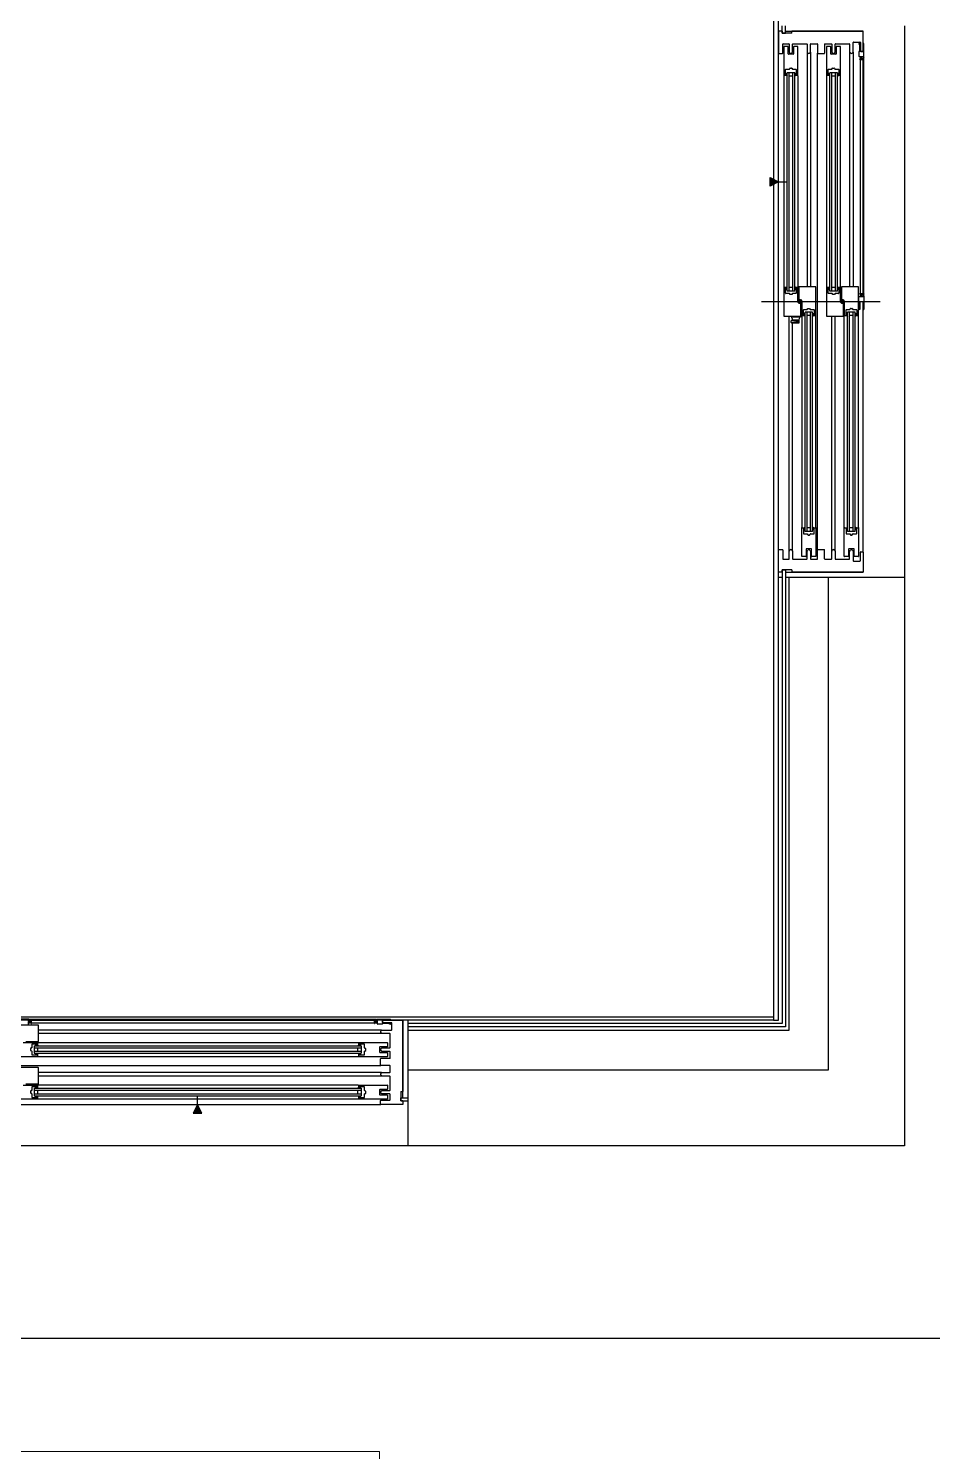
# Model space of a CAD drawing. Header units: millimetres. Extents: x -33000 to 294000, y 0 to 42408.
# Drawn here: x 140357 to 142980, y 6957 to 11087 of the extents above; entities that cross this region are included whole.
import ezdxf

# ---------------------------------------------------------------- set-up
doc = ezdxf.new("R2010")
doc.units = ezdxf.units.MM
doc.header["$LTSCALE"] = 50
doc.layers.add('arch', color=8, linetype='Continuous')

msp = doc.modelspace()

# ---------------------------------------------------------------- hatches: boundary and pattern name
at = {"layer": 'arch'}
h = msp.add_hatch(color=256, dxfattribs=at)
h.dxf.hatch_style = 1
h.paths.add_polyline_path([(142508.3, 10629.2), (142508.3, 10654.2), (142533.3, 10641.7)])
h = msp.add_hatch(color=256, dxfattribs=at)
h.dxf.hatch_style = 1
h.paths.add_polyline_path([(140835.4, 7939.6), (140860.4, 7939.6), (140847.9, 7964.6)])

# ---------------------------------------------------------------- linework, layer by layer
for p, q in [((142518.3, 12279.6), (142518.3, 8209.6)), ((142533.3, 8209.6), (142533.3, 12279.6)), ((142533.3, 11079.6), (142533.3, 11015.6)), ((142543.3, 11079.6), (142533.3, 11079.6)), ((142543.3, 11073.6), (142543.3, 11094.6)), ((142543.3, 11079.6), (142543.3, 11073.6)), ((142543.3, 11073.6), (142552.8, 11073.6)), ((142571.3, 11073.6), (142543.3, 11073.6)), ((142552.8, 11073.6), (142552.8, 11094.6)), ((142552.8, 11079.6), (142778.3, 11079.6)), ((142778.3, 11079.6), (142571.3, 11079.6)), ((142571.3, 11073.6), (142571.3, 11079.6)), ((142778.3, 11021.6), (142778.3, 11079.6)), ((142898.3, 11094.6), (142898.3, 9494.6)), ((142545.3, 11015.6), (142545.3, 11041.6)), ((142546.3, 11042.6), (142562.8, 11042.6)), ((142548.3, 11034.1), (142548.3, 10950.1)), ((142549.3, 11034.6), (142548.8, 11034.6)), ((142560.3, 11034.6), (142548.8, 11034.6)), ((142560.8, 11013.3), (142560.8, 11034.1)), ((142563.8, 11041.6), (142563.8, 11018.1)), ((142573.8, 11018.1), (142573.8, 11041.6)), ((142574.8, 11042.6), (142614.8, 11042.6)), ((142576.8, 11034.1), (142576.8, 11013.3)), ((142588.8, 11034.6), (142577.3, 11034.6)), ((142589.3, 10950.1), (142589.3, 11034.1)), ((142615.8, 11041.6), (142615.8, 11018.1)), ((142625.8, 11018.1), (142625.8, 11041.6)), ((142626.8, 11042.6), (142645.3, 11042.6)), ((142646.3, 11041.6), (142646.3, 11015.6)), ((142666.8, 11041.6), (142666.8, 11015.6)), ((142667.8, 11042.6), (142686.3, 11042.6)), ((142671.8, 11034.1), (142671.8, 10950.1)), ((142683.8, 11034.6), (142672.3, 11034.6)), ((142684.3, 11013.3), (142684.3, 11034.1)), ((142687.3, 11041.6), (142687.3, 11018.1)), ((142697.3, 11018.1), (142697.3, 11041.6)), ((142698.3, 11042.6), (142738.3, 11042.6)), ((142700.3, 11034.1), (142700.3, 11013.3)), ((142712.3, 11034.6), (142700.8, 11034.6)), ((142712.8, 10950.1), (142712.8, 11034.1)), ((142739.3, 11041.6), (142739.3, 11018.1)), ((142749.3, 11018.1), (142749.3, 11046.6)), ((142750.3, 11047.6), (142769.3, 11047.6)), ((142766.3, 11043.1), (142766.3, 11041.1)), ((142766.3, 11041.1), (142767.1, 11041.1)), ((142768.8, 11043.6), (142766.8, 11043.6)), ((142767.1, 11041.1), (142767.1, 11042.6)), ((142767.1, 11042.6), (142768.3, 11042.6)), ((142768.3, 11042.6), (142768.3, 11021.1)), ((142769.3, 11021.1), (142769.3, 11043.1)), ((142770.3, 11046.6), (142770.3, 11021.6)), ((142779.3, 11043.1), (142779.3, 11021.1)), ((142780.3, 11004.6), (142780.3, 11043.1)), ((142533.3, 9573.6), (142533.3, 11015.6)), ((142534.3, 11014.6), (142544.3, 11014.6)), ((142575.8, 11012.3), (142561.8, 11012.3)), ((142564.3, 11017.6), (142564.9, 11017.6)), ((142572.7, 11017.6), (142573.3, 11017.6)), ((142615.8, 11018.1), (142615.8, 10337.1)), ((142616.3, 11017.6), (142616.9, 11017.6)), ((142624.7, 11017.6), (142625.3, 11017.6)), ((142625.8, 11018.1), (142625.8, 10337.1)), ((142646.3, 9573.6), (142646.3, 11015.6)), ((142647.3, 11014.6), (142665.8, 11014.6)), ((142699.3, 11012.3), (142685.3, 11012.3)), ((142687.8, 11017.6), (142688.4, 11017.6)), ((142696.2, 11017.6), (142696.8, 11017.6)), ((142739.3, 11018.1), (142739.3, 10337.1)), ((142739.8, 11017.6), (142740.4, 11017.6)), ((142748.2, 11017.6), (142748.8, 11017.6)), ((142749.3, 11018.1), (142749.3, 10337.1)), ((142766.3, 11020.1), (142766.3, 11006.6)), ((142767.8, 11020.6), (142766.8, 11020.6)), ((142767.3, 11005.6), (142772.8, 11005.6)), ((142772.8, 10998.1), (142768.8, 10998.1)), ((142768.8, 10997.1), (142779.3, 10997.1)), ((142778.8, 11020.6), (142769.8, 11020.6)), ((142770.3, 10998.1), (142770.3, 11005.6)), ((142770.3, 10317.7), (142770.3, 10997.1)), ((142771.3, 11020.6), (142777.3, 11020.6)), ((142773.3, 11005.1), (142773.3, 10998.6)), ((142774.3, 10998.6), (142774.3, 11005.1)), ((142774.8, 11005.6), (142779.3, 11005.6)), ((142779.3, 10998.1), (142774.8, 10998.1)), ((142778.3, 10317.7), (142778.3, 10997.1)), ((142779.3, 11005.6), (142779.3, 11004.6)), ((142779.3, 10998.6), (142779.3, 10998.1)), ((142780.3, 10313.1), (142780.3, 11001.6)), ((142780.3, 10998.1), (142780.3, 10998.6)), ((142548.3, 10950.1), (142548.3, 10336.6)), ((142549.3, 10950.1), (142549.3, 10951.6)), ((142549.3, 10951.6), (142555.8, 10951.6)), ((142553.3, 10953.1), (142553.3, 10968.1)), ((142554.3, 10953.1), (142553.3, 10953.1)), ((142553.8, 10968.6), (142564, 10968.6)), ((142556.3, 10956.6), (142554.8, 10956.6)), ((142554.8, 10956.6), (142554.8, 10953.6)), ((142555.7, 10951.6), (142558.3, 10949)), ((142556.3, 10952.1), (142556.3, 10956.6)), ((142580.3, 10958.4), (142558.3, 10958.4)), ((142558.3, 10325.1), (142558.3, 10958.4)), ((142564.3, 10325.1), (142564.3, 10958.4)), ((142574.3, 10948.4), (142564.3, 10948.4)), ((142564.4, 10968.9), (142566.2, 10971.9)), ((142566.6, 10972.1), (142571, 10972.1)), ((142571.4, 10971.9), (142573.2, 10968.9)), ((142573.6, 10968.6), (142583.8, 10968.6)), ((142574.3, 10325.1), (142574.3, 10958.4)), ((142580.3, 10325.1), (142580.3, 10958.4)), ((142582.9, 10951.6), (142580.3, 10949)), ((142582.8, 10956.6), (142581.3, 10956.6)), ((142581.3, 10956.6), (142581.3, 10952.1)), ((142581.8, 10951.6), (142588.3, 10951.6)), ((142582.8, 10953.6), (142582.8, 10956.6)), ((142584.3, 10953.1), (142583.3, 10953.1)), ((142584.3, 10968.1), (142584.3, 10953.1)), ((142588.3, 10951.6), (142588.3, 10950.1)), ((142589.3, 10950.1), (142589.3, 10336.6)), ((142671.8, 10950.1), (142671.8, 10336.6)), ((142672.8, 10950.1), (142672.8, 10951.6)), ((142672.8, 10951.6), (142679.3, 10951.6)), ((142676.8, 10953.1), (142676.8, 10968.1)), ((142677.8, 10953.1), (142676.8, 10953.1)), ((142677.3, 10968.6), (142687.5, 10968.6)), ((142679.8, 10956.6), (142678.3, 10956.6)), ((142678.3, 10956.6), (142678.3, 10953.6)), ((142679.2, 10951.6), (142681.8, 10949)), ((142679.8, 10952.1), (142679.8, 10956.6)), ((142703.8, 10958.4), (142681.8, 10958.4)), ((142681.8, 10325.1), (142681.8, 10958.4)), ((142687.8, 10325.1), (142687.8, 10958.4)), ((142697.8, 10948.4), (142687.8, 10948.4)), ((142687.9, 10968.9), (142689.7, 10971.9)), ((142690.1, 10972.1), (142694.5, 10972.1)), ((142694.9, 10971.9), (142696.7, 10968.9)), ((142697.1, 10968.6), (142707.3, 10968.6)), ((142697.8, 10325.1), (142697.8, 10958.4)), ((142703.8, 10325.1), (142703.8, 10958.4)), ((142706.4, 10951.6), (142703.8, 10949)), ((142706.3, 10956.6), (142704.8, 10956.6)), ((142704.8, 10956.6), (142704.8, 10952.1)), ((142705.3, 10951.6), (142711.8, 10951.6)), ((142706.3, 10953.6), (142706.3, 10956.6)), ((142707.8, 10953.1), (142706.8, 10953.1)), ((142707.8, 10968.1), (142707.8, 10953.1)), ((142711.8, 10951.6), (142711.8, 10950.1)), ((142712.8, 10336.6), (142712.8, 10950.1)), ((142508.3, 10654.2), (142533.3, 10641.7)), ((142508.3, 10629.2), (142508.3, 10654.2)), ((142533.3, 10641.7), (142508.3, 10629.2)), ((142533.3, 10641.7), (142558.3, 10641.7)), ((142548.3, 10336.6), (142548.3, 10252.6)), ((142549.3, 10335.1), (142549.3, 10336.6)), ((142555.8, 10335.1), (142549.3, 10335.1)), ((142553.3, 10318.6), (142553.3, 10333.6)), ((142553.3, 10333.6), (142554.3, 10333.6)), ((142554.8, 10333.1), (142554.8, 10330.1)), ((142554.8, 10330.1), (142556.3, 10330.1)), ((142555.7, 10335.1), (142558.3, 10337.7)), ((142556.3, 10330.1), (142556.3, 10334.6)), ((142580.3, 10325.1), (142558.3, 10325.1)), ((142574.3, 10335.1), (142564.3, 10335.1)), ((142582.9, 10335.1), (142580.3, 10337.7)), ((142581.3, 10334.6), (142581.3, 10330.1)), ((142581.3, 10330.1), (142582.8, 10330.1)), ((142588.3, 10335.1), (142581.8, 10335.1)), ((142582.8, 10330.1), (142582.8, 10333.1)), ((142583.3, 10333.6), (142584.3, 10333.6)), ((142584.3, 10333.6), (142584.3, 10318.6)), ((142588.3, 10336.6), (142588.3, 10335.1)), ((142589.3, 10293), (142589.3, 10336.6)), ((142591.8, 10336.6), (142591.8, 10300.6)), ((142640.8, 10337.1), (142592.3, 10337.1)), ((142641.3, 10252.6), (142641.3, 10336.6)), ((142671.8, 10336.6), (142671.8, 10252.6)), ((142672.8, 10335.1), (142672.8, 10336.6)), ((142679.3, 10335.1), (142672.8, 10335.1)), ((142676.8, 10318.6), (142676.8, 10333.6)), ((142676.8, 10333.6), (142677.8, 10333.6)), ((142678.3, 10333.1), (142678.3, 10330.1)), ((142678.3, 10330.1), (142679.8, 10330.1)), ((142679.2, 10335.1), (142681.8, 10337.7)), ((142679.8, 10330.1), (142679.8, 10334.6)), ((142703.8, 10325.1), (142681.8, 10325.1)), ((142697.8, 10335.1), (142687.8, 10335.1)), ((142706.4, 10335.1), (142703.8, 10337.7)), ((142704.8, 10334.6), (142704.8, 10330.1)), ((142704.8, 10330.1), (142706.3, 10330.1)), ((142711.8, 10335.1), (142705.3, 10335.1)), ((142706.3, 10330.1), (142706.3, 10333.1)), ((142706.8, 10333.6), (142707.8, 10333.6)), ((142707.8, 10333.6), (142707.8, 10318.6)), ((142711.8, 10336.6), (142711.8, 10335.1)), ((142712.8, 10293), (142712.8, 10336.6)), ((142715.3, 10336.6), (142715.3, 10300.6)), ((142764.3, 10337.1), (142715.8, 10337.1)), ((142764.8, 10252.6), (142764.8, 10336.6)), ((142483.3, 10294.6), (142828.3, 10294.6)), ((142564.5, 10318.1), (142553.8, 10318.1)), ((142566.7, 10314.9), (142564.9, 10317.9)), ((142571.5, 10314.6), (142567.1, 10314.6)), ((142573.7, 10317.9), (142571.9, 10314.9)), ((142583.8, 10318.1), (142574.1, 10318.1)), ((142593.3, 10288.6), (142589.3, 10293)), ((142591.8, 10300.6), (142592.7, 10292)), ((142593.2, 10291.6), (142593.4, 10291.6)), ((142594.8, 10288.6), (142593.3, 10288.6)), ((142593.8, 10292), (142594.8, 10300.6)), ((142594.8, 10300.6), (142596.3, 10300.6)), ((142595.8, 10297.2), (142594.8, 10288.6)), ((142596.4, 10297.6), (142596.2, 10297.6)), ((142596.3, 10300.6), (142600.3, 10296.1)), ((142597.8, 10288.6), (142596.8, 10297.2)), ((142597.8, 10252.6), (142597.8, 10288.6)), ((142600.3, 10296.1), (142600.3, 10252.6)), ((142688, 10318.1), (142677.3, 10318.1)), ((142690.2, 10314.9), (142688.4, 10317.9)), ((142695, 10314.6), (142690.6, 10314.6)), ((142697.2, 10317.9), (142695.4, 10314.9)), ((142707.3, 10318.1), (142697.6, 10318.1)), ((142716.8, 10288.6), (142712.8, 10293)), ((142715.3, 10300.6), (142716.2, 10292)), ((142716.7, 10291.6), (142716.9, 10291.6)), ((142718.3, 10288.6), (142716.8, 10288.6)), ((142717.3, 10292), (142718.3, 10300.6)), ((142718.3, 10300.6), (142719.8, 10300.6)), ((142719.3, 10297.2), (142718.3, 10288.6)), ((142719.9, 10297.6), (142719.7, 10297.6)), ((142719.8, 10300.6), (142723.8, 10296.1)), ((142721.3, 10288.6), (142720.3, 10297.2)), ((142721.3, 10252.6), (142721.3, 10288.6)), ((142723.8, 10296.1), (142723.8, 10252.6)), ((142766.3, 10294.7), (142766.3, 10308.2)), ((142767.8, 10294.2), (142766.8, 10294.2)), ((142767.3, 10309.2), (142772.8, 10309.2)), ((142768.3, 10272.2), (142768.3, 10293.7)), ((142768.8, 10317.7), (142779.3, 10317.7)), ((142772.8, 10316.7), (142768.8, 10316.7)), ((142769.3, 10293.7), (142769.3, 10271.7)), ((142778.8, 10294.2), (142769.8, 10294.2)), ((142770.3, 10309.2), (142770.3, 10316.7)), ((142773.3, 10309.7), (142773.3, 10316.2)), ((142774.3, 10316.2), (142774.3, 10309.7)), ((142779.3, 10316.7), (142774.8, 10316.7)), ((142774.8, 10309.2), (142779.3, 10309.2)), ((142778.3, 9567.6), (142778.3, 10294.2)), ((142779.3, 10316.2), (142779.3, 10316.7)), ((142779.3, 10309.2), (142779.3, 10310.2)), ((142779.3, 10271.7), (142779.3, 10293.7)), ((142780.3, 10316.7), (142780.3, 10316.2)), ((142780.3, 10310.2), (142780.3, 10271.7)), ((142548.8, 10252.1), (142597.3, 10252.1)), ((142563.8, 9571.1), (142563.8, 10252.1)), ((142569.8, 10252.1), (142573.8, 10241.2)), ((142574.1, 10249.5), (142574.1, 10252.1)), ((142596.8, 10249.5), (142574.1, 10249.5)), ((142593.3, 10241.2), (142594.7, 10249.5)), ((142596.8, 10252.1), (142596.8, 10249.5)), ((142600.3, 10252.6), (142600.3, 9639.1)), ((142601.3, 10252.6), (142601.3, 10254.1)), ((142601.3, 10254.1), (142607.8, 10254.1)), ((142605.3, 10255.6), (142605.3, 10270.6)), ((142606.3, 10255.6), (142605.3, 10255.6)), ((142605.8, 10271.1), (142615.5, 10271.1)), ((142608.3, 10259.1), (142606.8, 10259.1)), ((142606.8, 10259.1), (142606.8, 10256.1)), ((142607.2, 10254.1), (142609.8, 10251.5)), ((142608.3, 10254.6), (142608.3, 10259.1)), ((142631.8, 10264.1), (142609.8, 10264.1)), ((142609.8, 9627.6), (142609.8, 10264.1)), ((142615.8, 9627.6), (142615.8, 10264.1)), ((142625.8, 10254.1), (142615.8, 10254.1)), ((142615.9, 10271.4), (142617.7, 10274.4)), ((142618.1, 10274.6), (142622.5, 10274.6)), ((142622.9, 10274.4), (142624.7, 10271.4)), ((142625.1, 10271.1), (142635.8, 10271.1)), ((142625.8, 9627.6), (142625.8, 10264.1)), ((142631.8, 9627.6), (142631.8, 10264.1)), ((142634.4, 10254.1), (142631.8, 10251.5)), ((142634.8, 10259.1), (142633.3, 10259.1)), ((142633.3, 10259.1), (142633.3, 10254.6)), ((142633.8, 10254.1), (142640.3, 10254.1)), ((142634.8, 10256.1), (142634.8, 10259.1)), ((142636.3, 10255.6), (142635.3, 10255.6)), ((142636.3, 10270.6), (142636.3, 10255.6)), ((142640.3, 10254.1), (142640.3, 10252.6)), ((142641.3, 9639.1), (142641.3, 10252.6)), ((142672.3, 10252.1), (142720.8, 10252.1)), ((142687.3, 9571.1), (142687.3, 10252.1)), ((142697.3, 9571.1), (142697.3, 10252.1)), ((142723.8, 9639.1), (142723.8, 10252.6)), ((142724.8, 10252.6), (142724.8, 10254.1)), ((142724.8, 10254.1), (142728.3, 10254.1)), ((142728.3, 10254.1), (142728.8, 10254.6)), ((142728.8, 10255.6), (142728.8, 10270.6)), ((142729.8, 10255.6), (142728.8, 10255.6)), ((142728.8, 10254.6), (142729.3, 10254.1)), ((142729.3, 10271.1), (142739, 10271.1)), ((142729.3, 10254.1), (142731.3, 10254.1)), ((142731.8, 10259.1), (142730.3, 10259.1)), ((142730.3, 10259.1), (142730.3, 10256.1)), ((142730.7, 10254.1), (142733.3, 10251.5)), ((142731.8, 10254.6), (142731.8, 10259.1)), ((142755.3, 10264.1), (142733.3, 10264.1)), ((142733.3, 9627.6), (142733.3, 10264.1)), ((142739.3, 9627.6), (142739.3, 10264.1)), ((142749.3, 10254.1), (142739.3, 10254.1)), ((142739.4, 10271.4), (142741.2, 10274.4)), ((142741.6, 10274.6), (142746, 10274.6)), ((142746.4, 10274.4), (142748.2, 10271.4)), ((142748.6, 10271.1), (142759.3, 10271.1)), ((142749.3, 9627.6), (142749.3, 10264.1)), ((142755.3, 9627.6), (142755.3, 10264.1)), ((142757.9, 10254.1), (142755.3, 10251.5)), ((142758.3, 10259.1), (142756.8, 10259.1)), ((142756.8, 10259.1), (142756.8, 10254.6)), ((142757.3, 10254.1), (142763.8, 10254.1)), ((142758.3, 10256.1), (142758.3, 10259.1)), ((142759.8, 10255.6), (142758.8, 10255.6)), ((142759.8, 10270.6), (142759.8, 10255.6)), ((142763.8, 10254.1), (142763.8, 10252.6)), ((142764.8, 9639.1), (142764.8, 10252.6)), ((142766.3, 10271.7), (142766.3, 10273.7)), ((142766.3, 10273.7), (142767.1, 10273.7)), ((142768.8, 10271.2), (142766.8, 10271.2)), ((142767.1, 10273.7), (142767.1, 10272.2)), ((142767.1, 10272.2), (142768.3, 10272.2)), ((142569.9, 10233.7), (142569.9, 10238.9)), ((142570.9, 10239.9), (142591, 10239.9)), ((142570.9, 10232.7), (142592, 10232.7)), ((142589.5, 10235.7), (142571.1, 10232.8)), ((142573.8, 10241.2), (142593.3, 10241.2)), ((142573.8, 10241.2), (142573.8, 10239.9)), ((142573.8, 9571.1), (142573.8, 10232.7)), ((142591, 10239.9), (142593.3, 10239.9)), ((142591, 10239.9), (142591, 10237.6)), ((142593, 10233.6), (142593.3, 10241.2)), ((142600.3, 9555.1), (142600.3, 9639.1)), ((142601.3, 9639.1), (142601.3, 9637.6)), ((142601.3, 9637.6), (142607.8, 9637.6)), ((142606.3, 9636.1), (142605.3, 9636.1)), ((142605.3, 9636.1), (142605.3, 9621.1)), ((142606.8, 9632.6), (142606.8, 9635.6)), ((142608.3, 9632.6), (142606.8, 9632.6)), ((142607.2, 9637.6), (142609.8, 9640.2)), ((142608.3, 9637.1), (142608.3, 9632.6)), ((142631.8, 9627.6), (142609.8, 9627.6)), ((142625.8, 9637.6), (142615.8, 9637.6)), ((142634.4, 9637.6), (142631.8, 9640.2)), ((142633.3, 9632.6), (142633.3, 9637.1)), ((142634.8, 9632.6), (142633.3, 9632.6)), ((142633.8, 9637.6), (142640.3, 9637.6)), ((142634.8, 9635.6), (142634.8, 9632.6)), ((142636.3, 9636.1), (142635.3, 9636.1)), ((142636.3, 9621.1), (142636.3, 9636.1)), ((142640.3, 9637.6), (142640.3, 9639.1)), ((142641.3, 9639.1), (142641.3, 9555.1)), ((142723.8, 9555.1), (142723.8, 9639.1)), ((142724.8, 9639.1), (142724.8, 9637.6)), ((142724.8, 9637.6), (142731.3, 9637.6)), ((142729.8, 9636.1), (142728.8, 9636.1)), ((142728.8, 9636.1), (142728.8, 9621.1)), ((142730.3, 9632.6), (142730.3, 9635.6)), ((142731.8, 9632.6), (142730.3, 9632.6)), ((142730.7, 9637.6), (142733.3, 9640.2)), ((142731.8, 9637.1), (142731.8, 9632.6)), ((142755.3, 9627.6), (142733.3, 9627.6)), ((142749.3, 9637.6), (142739.3, 9637.6)), ((142757.9, 9637.6), (142755.3, 9640.2)), ((142756.8, 9632.6), (142756.8, 9637.1)), ((142758.3, 9632.6), (142756.8, 9632.6)), ((142757.3, 9637.6), (142763.8, 9637.6)), ((142758.3, 9635.6), (142758.3, 9632.6)), ((142759.8, 9636.1), (142758.8, 9636.1)), ((142759.8, 9621.1), (142759.8, 9636.1)), ((142763.8, 9637.6), (142763.8, 9639.1)), ((142764.8, 9639.1), (142764.8, 9555.1)), ((142605.8, 9620.6), (142616, 9620.6)), ((142616.4, 9620.4), (142618.2, 9617.4)), ((142618.6, 9617.1), (142623, 9617.1)), ((142623.4, 9617.4), (142625.2, 9620.4)), ((142625.6, 9620.6), (142635.8, 9620.6)), ((142729.3, 9620.6), (142739.5, 9620.6)), ((142739.9, 9620.4), (142741.7, 9617.4)), ((142742.1, 9617.1), (142746.5, 9617.1)), ((142746.9, 9617.4), (142748.7, 9620.4)), ((142749.1, 9620.6), (142759.3, 9620.6)), ((142533.3, 9509.6), (142533.3, 9573.6)), ((142534.3, 9574.6), (142544.3, 9574.6)), ((142545.3, 9573.6), (142545.3, 9547.6)), ((142546.3, 9546.6), (142562.8, 9546.6)), ((142563.8, 9547.6), (142563.8, 9571.1)), ((142564.3, 9571.6), (142564.9, 9571.6)), ((142572.7, 9571.6), (142573.3, 9571.6)), ((142573.8, 9571.1), (142573.8, 9547.6)), ((142574.8, 9546.6), (142614.8, 9546.6)), ((142612.3, 9554.6), (142600.8, 9554.6)), ((142612.8, 9575.9), (142612.8, 9555.1)), ((142627.8, 9576.9), (142613.8, 9576.9)), ((142615.8, 9547.6), (142615.8, 9571.1)), ((142616.3, 9571.6), (142616.9, 9571.6)), ((142624.7, 9571.6), (142625.3, 9571.6)), ((142625.8, 9571.1), (142625.8, 9547.6)), ((142626.8, 9546.6), (142645.3, 9546.6)), ((142628.8, 9555.1), (142628.8, 9575.9)), ((142640.8, 9554.6), (142629.3, 9554.6)), ((142646.3, 9547.6), (142646.3, 9573.6)), ((142647.3, 9574.6), (142665.8, 9574.6)), ((142666.8, 9547.6), (142666.8, 9573.6)), ((142667.8, 9546.6), (142686.3, 9546.6)), ((142687.3, 9547.6), (142687.3, 9571.1)), ((142687.8, 9571.6), (142688.4, 9571.6)), ((142696.2, 9571.6), (142696.8, 9571.6)), ((142697.3, 9571.1), (142697.3, 9547.6)), ((142698.3, 9546.6), (142738.3, 9546.6)), ((142735.8, 9554.6), (142724.3, 9554.6)), ((142736.3, 9575.9), (142736.3, 9555.1)), ((142751.3, 9576.9), (142737.3, 9576.9)), ((142739.3, 9547.6), (142739.3, 9571.1)), ((142739.8, 9571.6), (142740.4, 9571.6)), ((142748.2, 9571.6), (142748.8, 9571.6)), ((142749.3, 9571.1), (142749.3, 9542.6)), ((142750.3, 9541.6), (142769.3, 9541.6)), ((142752.3, 9555.1), (142752.3, 9575.9)), ((142764.3, 9554.6), (142752.8, 9554.6)), ((142770.3, 9542.6), (142770.3, 9567.6)), ((142771.3, 9568.6), (142777.3, 9568.6)), ((142778.3, 9567.6), (142778.3, 9509.6)), ((142543.3, 9509.6), (142533.3, 9509.6)), ((142543.3, 9515.6), (142543.3, 9494.6)), ((142543.3, 9515.6), (142552.8, 9515.6)), ((142543.3, 9509.6), (142543.3, 9515.6)), ((142571.3, 9515.6), (142543.3, 9515.6)), ((142552.8, 9515.6), (142552.8, 9494.6)), ((142552.8, 9509.6), (142778.3, 9509.6)), ((142571.3, 9515.6), (142571.3, 9509.6)), ((142778.3, 9509.6), (142571.3, 9509.6)), ((142533.3, 9494.6), (142543.3, 9494.6)), ((142543.3, 9494.6), (142543.3, 8199.6)), ((142552.8, 9494.6), (142778.3, 9494.6)), ((142553.3, 9494.6), (142553.3, 8189.6)), ((142563.3, 9494.6), (142563.3, 8179.6)), ((142678.3, 8064.6), (142678.3, 9494.6)), ((142678.3, 9494.6), (142898.3, 9494.6)), ((142898.3, 9494.6), (142898.3, 7844.6)), ((138003.3, 8218.6), (142518.3, 8218.6)), ((142518.3, 8218.6), (142518.3, 8209.6)), ((142518.3, 8209.6), (138003.3, 8209.6)), ((140301.3, 8196.1), (140385.3, 8196.1)), ((140358.9, 8211.6), (140320.4, 8211.6)), ((140357.9, 8206.1), (140357.9, 8210.6)), ((140357.9, 8210.6), (140358.9, 8210.6)), ((140357.9, 8198.6), (140357.9, 8204.1)), ((140357.9, 8201.6), (140365.4, 8201.6)), ((140364.9, 8205.6), (140358.4, 8205.6)), ((140358.4, 8204.6), (140364.9, 8204.6)), ((140361.8, 8211.6), (141365.3, 8211.6)), ((140365.4, 8211.6), (140364.9, 8211.6)), ((140364.9, 8210.6), (140365.4, 8210.6)), ((140365.4, 8210.6), (140365.4, 8206.1)), ((140365.4, 8204.1), (140365.4, 8200.1)), ((140366.4, 8200.1), (140366.4, 8210.6)), ((140366.4, 8209.6), (141360.8, 8209.6)), ((140366.4, 8201.6), (141360.8, 8201.6)), ((140385.8, 8195.6), (140385.8, 8147.1)), ((141381.8, 8180.6), (140385.8, 8180.6)), ((141360.8, 8200.1), (141360.8, 8210.6)), ((141361.8, 8211.6), (141362.3, 8211.6)), ((141362.3, 8210.6), (141361.8, 8210.6)), ((141361.8, 8210.6), (141361.8, 8206.1)), ((141361.8, 8204.1), (141361.8, 8200.1)), ((141361.8, 8201.6), (141369.3, 8201.6)), ((141362.3, 8205.6), (141368.8, 8205.6)), ((141368.8, 8204.6), (141362.3, 8204.6)), ((141368.3, 8211.6), (141406.8, 8211.6)), ((141369.3, 8210.6), (141368.3, 8210.6)), ((141369.3, 8206.1), (141369.3, 8210.6)), ((141369.3, 8198.6), (141369.3, 8204.1)), ((141383.8, 8197.6), (141370.3, 8197.6)), ((141381.3, 8179.5), (141381.3, 8180.1)), ((141381.8, 8180.6), (141410.3, 8180.6)), ((141384.3, 8210.1), (141384.3, 8201.1)), ((141384.3, 8202.6), (141384.3, 8208.6)), ((141384.3, 8199.1), (141384.3, 8198.1)), ((141406.8, 8210.6), (141384.8, 8210.6)), ((141384.8, 8200.6), (141406.8, 8200.6)), ((141406.3, 8199.6), (141384.8, 8199.6)), ((141385.3, 8209.6), (141443.3, 8209.6)), ((141410.3, 8201.6), (141385.3, 8201.6)), ((141404.8, 8197.6), (141404.8, 8198.4)), ((141404.8, 8198.4), (141406.3, 8198.4)), ((141406.8, 8197.6), (141404.8, 8197.6)), ((141406.3, 8198.4), (141406.3, 8199.6)), ((141407.3, 8200.1), (141407.3, 8198.1)), ((141411.3, 8181.6), (141411.3, 8200.6)), ((141443.3, 7984.1), (141443.3, 8209.6)), ((141443.3, 8209.6), (141443.3, 8002.6)), ((141458.3, 7984.1), (141458.3, 8209.6)), ((142543.3, 8199.6), (141458.3, 8199.6)), ((142553.3, 8189.6), (141458.3, 8189.6)), ((142563.3, 8179.6), (141458.3, 8179.6)), ((142518.3, 8209.6), (142533.3, 8209.6)), ((140341.7, 8144.1), (140385.3, 8144.1)), ((140385.3, 8146.6), (140349.3, 8146.6)), ((140366.8, 8138.6), (140366.8, 8128.9)), ((140382.3, 8139.1), (140367.3, 8139.1)), ((140378.8, 8136.1), (140378.8, 8137.6)), ((140378.8, 8137.6), (140381.8, 8137.6)), ((140383.3, 8136.1), (140378.8, 8136.1)), ((140382.3, 8138.1), (140382.3, 8139.1)), ((140385.3, 8143.1), (140383.8, 8143.1)), ((140383.8, 8143.1), (140383.8, 8136.6)), ((140383.8, 8137.7), (140386.4, 8135.1)), ((140385.3, 8144.1), (141313.8, 8144.1)), ((141381.8, 8170.6), (140385.8, 8170.6)), ((141315.3, 8137.7), (141312.7, 8135.1)), ((141313.8, 8144.1), (141397.8, 8144.1)), ((141315.3, 8143.1), (141313.8, 8143.1)), ((141315.3, 8136.6), (141315.3, 8143.1)), ((141320.3, 8136.1), (141315.8, 8136.1)), ((141331.8, 8139.1), (141316.8, 8139.1)), ((141316.8, 8139.1), (141316.8, 8138.1)), ((141317.3, 8137.6), (141320.3, 8137.6)), ((141320.3, 8137.6), (141320.3, 8136.1)), ((141332.3, 8128.4), (141332.3, 8138.6)), ((141381.3, 8171.1), (141381.3, 8171.7)), ((141405.3, 8170.6), (141381.8, 8170.6)), ((141398.3, 8143.6), (141398.3, 8132.1)), ((141406.3, 8129.6), (141406.3, 8169.6)), ((140385.3, 8103.1), (140301.3, 8103.1)), ((140363.3, 8126.3), (140363.3, 8121.9)), ((140366.5, 8128.5), (140363.6, 8126.7)), ((140363.6, 8121.5), (140366.5, 8119.7)), ((140366.8, 8119.3), (140366.8, 8108.6)), ((140367.3, 8108.1), (140382.3, 8108.1)), ((140373.8, 8135.1), (140373.8, 8113.1)), ((140373.8, 8135.1), (141322, 8135.1)), ((140373.8, 8129.1), (141322, 8129.1)), ((140373.8, 8119.1), (141322, 8119.1)), ((140373.8, 8113.1), (141322, 8113.1)), ((140378.8, 8109.6), (140378.8, 8111.1)), ((140378.8, 8111.1), (140383.3, 8111.1)), ((140381.8, 8109.6), (140378.8, 8109.6)), ((140382.3, 8108.1), (140382.3, 8109.1)), ((140383.8, 8129.1), (140383.8, 8119.1)), ((140383.8, 8110.5), (140386.4, 8113.1)), ((140383.8, 8110.6), (140383.8, 8104.1)), ((140383.8, 8104.1), (140385.3, 8104.1)), ((141313.8, 8103.1), (140385.3, 8103.1)), ((141312, 8129.1), (141312, 8119.1)), ((141315.3, 8110.5), (141312.7, 8113.1)), ((141313.8, 8104.1), (141315.3, 8104.1)), ((141397.8, 8103.1), (141313.8, 8103.1)), ((141315.3, 8104.1), (141315.3, 8110.6)), ((141315.8, 8111.1), (141320.3, 8111.1)), ((141316.8, 8109.1), (141316.8, 8108.1)), ((141316.8, 8108.1), (141331.8, 8108.1)), ((141320.3, 8109.6), (141317.3, 8109.6)), ((141320.3, 8111.1), (141320.3, 8109.6)), ((141322, 8135.1), (141322, 8113.1)), ((141332.3, 8108.6), (141332.3, 8118.8)), ((141335.5, 8126.2), (141332.6, 8128)), ((141332.6, 8119.2), (141335.5, 8121)), ((141335.8, 8121.4), (141335.8, 8125.8)), ((141376, 8130.6), (141376, 8116.6)), ((141397.8, 8131.6), (141377, 8131.6)), ((141377, 8115.6), (141397.8, 8115.6)), ((141378.3, 8078.6), (141378.3, 8097.1)), ((141405.3, 8098.1), (141379.3, 8098.1)), ((141381.3, 8127.5), (141381.3, 8128.1)), ((141381.3, 8119.1), (141381.3, 8119.7)), ((141381.8, 8128.6), (141405.3, 8128.6)), ((141405.3, 8118.6), (141381.8, 8118.6)), ((141398.3, 8115.1), (141398.3, 8103.6)), ((141406.3, 8099.1), (141406.3, 8117.6)), ((138537.3, 8077.6), (141379.3, 8077.6)), ((140301.3, 8072.6), (140385.3, 8072.6)), ((140385.8, 8072.1), (140385.8, 8023.6)), ((141381.8, 8057.1), (140385.8, 8057.1)), ((141405.3, 8077.6), (141379.3, 8077.6)), ((141381.3, 8056), (141381.3, 8056.6)), ((141381.8, 8057.1), (141405.3, 8057.1)), ((141406.3, 8058.1), (141406.3, 8076.6)), ((141458.3, 7844.6), (141458.3, 8064.6)), ((141458.3, 8064.6), (142678.3, 8064.6)), ((140341.7, 8020.6), (140385.3, 8020.6)), ((140385.3, 8023.1), (140349.3, 8023.1)), ((140366.8, 8015.1), (140366.8, 8005.4)), ((140382.3, 8015.6), (140367.3, 8015.6)), ((140378.8, 8012.6), (140378.8, 8014.1)), ((140378.8, 8014.1), (140381.8, 8014.1)), ((140383.3, 8012.6), (140378.8, 8012.6)), ((140382.3, 8014.6), (140382.3, 8015.6)), ((140385.3, 8019.6), (140383.8, 8019.6)), ((140383.8, 8019.6), (140383.8, 8013.1)), ((140383.8, 8014.2), (140386.4, 8011.6)), ((141313.8, 8020.6), (140385.3, 8020.6)), ((141381.8, 8047.1), (140385.8, 8047.1)), ((141315.3, 8014.2), (141312.7, 8011.6)), ((141313.8, 8020.6), (141397.8, 8020.6)), ((141315.3, 8019.6), (141313.8, 8019.6)), ((141315.3, 8013.1), (141315.3, 8019.6)), ((141320.3, 8012.6), (141315.8, 8012.6)), ((141331.8, 8015.6), (141316.8, 8015.6)), ((141316.8, 8015.6), (141316.8, 8014.6)), ((141317.3, 8014.1), (141320.3, 8014.1)), ((141320.3, 8014.1), (141320.3, 8012.6)), ((141332.3, 8004.9), (141332.3, 8015.1)), ((141381.3, 8047.6), (141381.3, 8048.2)), ((141405.3, 8047.1), (141381.8, 8047.1)), ((141398.3, 8020.1), (141398.3, 8008.6)), ((141406.3, 8006.1), (141406.3, 8046.1)), ((140385.3, 7979.6), (140301.3, 7979.6)), ((140363.3, 8002.8), (140363.3, 7998.4)), ((140366.5, 8005), (140363.6, 8003.2)), ((140363.6, 7998), (140366.5, 7996.2)), ((140366.8, 7995.8), (140366.8, 7985.1)), ((140367.3, 7984.6), (140382.3, 7984.6)), ((140373.8, 8011.6), (140373.8, 7989.6)), ((140373.8, 8011.6), (141322, 8011.6)), ((140373.8, 8005.6), (141322, 8005.6)), ((140373.8, 7995.6), (141322, 7995.6)), ((140373.8, 7989.6), (141322, 7989.6)), ((140378.8, 7986.1), (140378.8, 7987.6)), ((140378.8, 7987.6), (140383.3, 7987.6)), ((140381.8, 7986.1), (140378.8, 7986.1)), ((140382.3, 7984.6), (140382.3, 7985.6)), ((140383.8, 8005.6), (140383.8, 7995.6)), ((140383.8, 7987), (140386.4, 7989.6)), ((140383.8, 7987.1), (140383.8, 7980.6)), ((140383.8, 7980.6), (140385.3, 7980.6)), ((141313.8, 7979.6), (140385.3, 7979.6)), ((140847.9, 7964.6), (140847.9, 7989.6)), ((141312, 8005.6), (141312, 7995.6)), ((141315.3, 7987), (141312.7, 7989.6)), ((141313.8, 7980.6), (141315.3, 7980.6)), ((141397.8, 7979.6), (141313.8, 7979.6)), ((141315.3, 7980.6), (141315.3, 7987.1)), ((141315.8, 7987.6), (141320.3, 7987.6)), ((141316.8, 7985.6), (141316.8, 7984.6)), ((141316.8, 7984.6), (141331.8, 7984.6)), ((141320.3, 7986.1), (141317.3, 7986.1)), ((141320.3, 7987.6), (141320.3, 7986.1)), ((141322, 8011.6), (141322, 7989.6)), ((141332.3, 7985.1), (141332.3, 7995.3)), ((141335.5, 8002.7), (141332.6, 8004.5)), ((141332.6, 7995.7), (141335.5, 7997.5)), ((141335.8, 7997.9), (141335.8, 8002.3)), ((141376, 8007.1), (141376, 7993.1)), ((141397.8, 8008.1), (141377, 8008.1)), ((141377, 7992.1), (141397.8, 7992.1)), ((141378.3, 7965.6), (141378.3, 7975.6)), ((141379.3, 7976.6), (141405.3, 7976.6)), ((141381.3, 8004), (141381.3, 8004.6)), ((141381.3, 7995.6), (141381.3, 7996.2)), ((141381.8, 8005.1), (141405.3, 8005.1)), ((141405.3, 7995.1), (141381.8, 7995.1)), ((141398.3, 7991.6), (141398.3, 7980.1)), ((141398.3, 7980.6), (141398.3, 7980.1)), ((141406.3, 7977.6), (141406.3, 7994.1)), ((141437.3, 8002.6), (141443.3, 8002.6)), ((141437.3, 8002.6), (141437.3, 7974.6)), ((141437.3, 7984.1), (141458.3, 7984.1)), ((141437.3, 7974.6), (141437.3, 7984.1)), ((141437.3, 7974.6), (141458.3, 7974.6)), ((141443.3, 7974.6), (141437.3, 7974.6)), ((141443.3, 7974.6), (141443.3, 7964.6)), ((141458.3, 7964.6), (141458.3, 7974.6)), ((138537.3, 7964.6), (141379.3, 7964.6)), ((140847.9, 7964.6), (140835.4, 7939.6)), ((140835.4, 7939.6), (140860.4, 7939.6)), ((140860.4, 7939.6), (140847.9, 7964.6)), ((141443.3, 7964.6), (141379.3, 7964.6)), ((141458.3, 7844.6), (138458.3, 7844.6)), ((142898.3, 7844.6), (141458.3, 7844.6)), ((146198.3, 7285.8), (131606.2, 7285.8))]:
    msp.add_line(p, q, dxfattribs=at)
at = {"layer": 'arch', "linetype": 'ByBlock', "lineweight": 5}
for p in [(127235, 6957.3), (141375.2, 909.2)]:
    msp.add_line(p, (141375.2, 6957.3), dxfattribs=at)
at = {"layer": 'arch'}
for centre in [(142777.3, 11001.6), (142777.3, 10313.1), (140361.8, 8208.6), (141365.3, 8208.6)]:
    msp.add_circle(centre, 3, dxfattribs=at)
for centre, radius, start, end in [((142546.3, 11041.6), 1, 90, 180), ((142548.8, 11034.1), 0.5, 90, 180), ((142560.3, 11034.1), 0.5, 0, 90), ((142562.8, 11041.6), 1, 0, 90), ((142574.8, 11041.6), 1, 90, 180), ((142577.3, 11034.1), 0.5, 90, 180), ((142588.8, 11034.1), 0.5, 0, 90), ((142614.8, 11041.6), 1, 0, 90), ((142626.8, 11041.6), 1, 90, 180), ((142645.3, 11041.6), 1, 0, 90), ((142667.8, 11041.6), 1, 90, 180), ((142672.3, 11034.1), 0.5, 90, 180), ((142683.8, 11034.1), 0.5, 0, 90), ((142686.3, 11041.6), 1, 0, 90), ((142698.3, 11041.6), 1, 90, 180), ((142700.8, 11034.1), 0.5, 90, 180), ((142712.3, 11034.1), 0.5, 0, 90), ((142738.3, 11041.6), 1, 0, 90), ((142750.3, 11046.6), 1, 90, 180), ((142766.8, 11043.1), 0.5, 90, 180), ((142768.8, 11043.1), 0.5, 0, 90), ((142769.3, 11046.6), 1, 0, 90), ((142779.8, 11043.1), 0.5, 360, 180), ((142534.3, 11015.6), 1, 180, 270), ((142544.3, 11015.6), 1, 270, 0), ((142561.8, 11013.3), 1, 180, 270), ((142564.3, 11018.1), 0.5, 180, 270), ((142564.9, 11016.6), 1, 14.4775, 90), ((142568.8, 11017.6), 3, 194.4775, 345.5225), ((142572.7, 11016.6), 1, 90, 165.5225), ((142573.3, 11018.1), 0.5, 270, 0), ((142575.8, 11013.3), 1, 270, 0), ((142616.3, 11018.1), 0.5, 180, 270), ((142616.9, 11016.6), 1, 14.4775, 90), ((142620.8, 11017.6), 3, 194.4775, 345.5225), ((142624.7, 11016.6), 1, 90, 165.5225), ((142625.3, 11018.1), 0.5, 270, 0), ((142647.3, 11015.6), 1, 180, 270), ((142665.8, 11015.6), 1, 270, 0), ((142685.3, 11013.3), 1, 180, 270), ((142687.8, 11018.1), 0.5, 180, 270), ((142688.4, 11016.6), 1, 14.4775, 90), ((142692.3, 11017.6), 3, 194.4775, 345.5225), ((142696.2, 11016.6), 1, 90, 165.5225), ((142696.8, 11018.1), 0.5, 270, 0.0003), ((142699.3, 11013.3), 1, 270, 0), ((142739.8, 11018.1), 0.5, 180, 270), ((142740.4, 11016.6), 1, 14.4775, 90), ((142744.3, 11017.6), 3, 194.4775, 345.5225), ((142748.2, 11016.6), 1, 90, 165.5225), ((142748.8, 11018.1), 0.5, 270, 0), ((142766.8, 11020.1), 0.5, 90, 180), ((142767.3, 11006.6), 1, 180, 270), ((142767.8, 11021.1), 0.5, 270, 0), ((142768.8, 10997.6), 0.5, 90, 270), ((142769.8, 11021.1), 0.5, 180, 270), ((142771.3, 11021.6), 1, 180, 270), ((142772.8, 11005.1), 0.5, 0, 90), ((142772.8, 10998.6), 0.5, 270, 0), ((142774.8, 11005.1), 0.5, 90, 180), ((142774.8, 10998.6), 0.5, 180, 270), ((142777.3, 11021.6), 1, 270, 0), ((142778.8, 11021.1), 0.5, 270, 0), ((142779.8, 11004.6), 0.5, 180, 0), ((142779.8, 10998.6), 0.5, 0, 180), ((142779.3, 10998.1), 1, 270, 0), ((142548.8, 10950.1), 0.5, 180, 270), ((142548.8, 10950.1), 0.5, 270, 360), ((142553.8, 10968.1), 0.5, 90, 180), ((142554.3, 10953.6), 0.5, 270, 0), ((142555.8, 10952.1), 0.5, 270, 0), ((142564, 10969.1), 0.5, 270, 330.2551), ((142566.6, 10971.6), 0.5, 90, 150.2551), ((142571, 10971.6), 0.5, 29.7449, 90), ((142573.6, 10969.1), 0.5, 209.7449, 270), ((142581.8, 10952.1), 0.5, 180, 270), ((142583.3, 10953.6), 0.5, 180, 270), ((142583.8, 10968.1), 0.5, 0, 90), ((142588.8, 10950.1), 0.5, 180, 360), ((142672.3, 10950.1), 0.5, 180, 270), ((142672.3, 10950.1), 0.5, 270, 360), ((142677.3, 10968.1), 0.5, 90, 180), ((142677.8, 10953.6), 0.5, 270, 0), ((142679.3, 10952.1), 0.5, 270, 0), ((142687.5, 10969.1), 0.5, 270, 330.2551), ((142690.1, 10971.6), 0.5, 90, 150.2551), ((142694.5, 10971.6), 0.5, 29.7449, 90), ((142697.1, 10969.1), 0.5, 209.7449, 270), ((142705.3, 10952.1), 0.5, 180, 270), ((142706.8, 10953.6), 0.5, 180, 270), ((142707.3, 10968.1), 0.5, 0, 90), ((142712.3, 10950.1), 0.5, 180, 360), ((142548.8, 10336.6), 0.5, 360, 180), ((142554.3, 10333.1), 0.5, 0, 90), ((142555.8, 10334.6), 0.5, 0, 90), ((142581.8, 10334.6), 0.5, 90, 180), ((142583.3, 10333.1), 0.5, 90, 180), ((142588.8, 10336.6), 0.5, 360, 180), ((142592.3, 10336.6), 0.5, 90, 180), ((142640.8, 10336.6), 0.5, 0, 90), ((142672.3, 10336.6), 0.5, 360, 180), ((142677.8, 10333.1), 0.5, 0, 90), ((142679.3, 10334.6), 0.5, 0, 90), ((142705.3, 10334.6), 0.5, 90, 180), ((142706.8, 10333.1), 0.5, 90, 180), ((142712.3, 10336.6), 0.5, 360, 180), ((142715.8, 10336.6), 0.5, 90, 180), ((142764.3, 10336.6), 0.5, 0, 90), ((142553.8, 10318.6), 0.5, 180, 270), ((142564.5, 10317.6), 0.5, 29.7449, 90), ((142567.1, 10315.1), 0.5, 209.7449, 270), ((142571.5, 10315.1), 0.5, 270, 330.2551), ((142574.1, 10317.6), 0.5, 90, 150.2551), ((142583.8, 10318.6), 0.5, 270, 0), ((142593.2, 10292.1), 0.5, 186.334, 270), ((142593.4, 10292.1), 0.5, 270, 353.6536), ((142596.2, 10297.1), 0.5, 90, 173.6536), ((142596.4, 10297.1), 0.5, 6.334, 90), ((142677.3, 10318.6), 0.5, 180, 270), ((142688, 10317.6), 0.5, 29.7449, 90), ((142690.6, 10315.1), 0.5, 209.7449, 270), ((142695, 10315.1), 0.5, 270, 330.2551), ((142697.6, 10317.6), 0.5, 90, 150.2551), ((142707.3, 10318.6), 0.5, 270, 0), ((142716.7, 10292.1), 0.5, 186.334, 270), ((142716.9, 10292.1), 0.5, 270, 353.6536), ((142719.7, 10297.1), 0.5, 90, 173.6536), ((142719.9, 10297.1), 0.5, 6.334, 90), ((142767.3, 10308.2), 1, 90, 180), ((142766.8, 10294.7), 0.5, 180, 270), ((142767.8, 10293.7), 0.5, 0, 90), ((142768.8, 10317.2), 0.5, 90, 270), ((142769.8, 10293.7), 0.5, 90, 180), ((142772.8, 10316.2), 0.5, 0, 90), ((142772.8, 10309.7), 0.5, 270, 0), ((142774.8, 10316.2), 0.5, 90, 180), ((142774.8, 10309.7), 0.5, 180, 270), ((142778.8, 10293.7), 0.5, 0, 90), ((142779.3, 10316.7), 1, 0, 90), ((142779.8, 10316.2), 0.5, 180, 0), ((142779.8, 10310.2), 0.5, 360, 180), ((142548.8, 10252.6), 0.5, 180, 270), ((142597.3, 10252.6), 0.5, 270, 0), ((142600.8, 10252.6), 0.5, 180, 270), ((142600.8, 10252.6), 0.5, 270, 0), ((142605.8, 10270.6), 0.5, 90, 180), ((142606.3, 10256.1), 0.5, 270, 0), ((142607.8, 10254.6), 0.5, 270, 0), ((142615.5, 10271.6), 0.5, 270, 330.2551), ((142618.1, 10274.1), 0.5, 90, 150.2551), ((142622.5, 10274.1), 0.5, 29.7449, 90), ((142625.1, 10271.6), 0.5, 209.7449, 270), ((142633.8, 10254.6), 0.5, 180, 270), ((142635.3, 10256.1), 0.5, 180, 270), ((142635.8, 10270.6), 0.5, 0, 90), ((142640.8, 10252.6), 0.5, 180, 360), ((142672.3, 10252.6), 0.5, 180, 270), ((142720.8, 10252.6), 0.5, 270, 0), ((142724.3, 10252.6), 0.5, 180, 270), ((142724.3, 10252.6), 0.5, 270, 0), ((142729.3, 10270.6), 0.5, 90, 180), ((142729.8, 10256.1), 0.5, 270, 0), ((142731.3, 10254.6), 0.5, 270, 0), ((142739, 10271.6), 0.5, 270, 330.2551), ((142741.6, 10274.1), 0.5, 90, 150.2551), ((142746, 10274.1), 0.5, 29.7449, 90), ((142748.6, 10271.6), 0.5, 209.7449, 270), ((142757.3, 10254.6), 0.5, 180, 270), ((142758.8, 10256.1), 0.5, 180, 270), ((142759.3, 10270.6), 0.5, 0, 90), ((142764.3, 10252.6), 0.5, 180, 360), ((142766.8, 10271.7), 0.5, 180, 270), ((142768.8, 10271.7), 0.5, 270, 0), ((142779.8, 10271.7), 0.5, 180, 0), ((142570.9, 10238.9), 1, 89.9142, 180), ((142570.9, 10233.8), 1, 180, 278.9365), ((142570.9, 10233.7), 1, 180, 270), ((142589.1, 10237.6), 1.88, 281.1199, 0), ((142592, 10233.7), 1, 270, 357.7225), ((142600.8, 9639.1), 0.5, 90, 180), ((142600.8, 9639.1), 0.5, 0, 90), ((142606.3, 9635.6), 0.5, 0, 90), ((142607.8, 9637.1), 0.5, 0, 90), ((142633.8, 9637.1), 0.5, 90, 180), ((142635.3, 9635.6), 0.5, 90, 180), ((142640.8, 9639.1), 0.5, 360, 180), ((142724.3, 9639.1), 0.5, 90, 180), ((142724.3, 9639.1), 0.5, 0, 90), ((142729.8, 9635.6), 0.5, 0, 90), ((142731.3, 9637.1), 0.5, 0, 90), ((142757.3, 9637.1), 0.5, 90, 180), ((142758.8, 9635.6), 0.5, 90, 180), ((142764.3, 9639.1), 0.5, 360, 180), ((142605.8, 9621.1), 0.5, 180, 270), ((142616, 9620.1), 0.5, 29.7449, 90), ((142618.6, 9617.6), 0.5, 209.7449, 270), ((142623, 9617.6), 0.5, 270, 330.2551), ((142625.6, 9620.1), 0.5, 90, 150.2551), ((142635.8, 9621.1), 0.5, 270, 0), ((142729.3, 9621.1), 0.5, 180, 270), ((142739.5, 9620.1), 0.5, 29.7449, 90), ((142742.1, 9617.6), 0.5, 209.7449, 270), ((142746.5, 9617.6), 0.5, 270, 330.2551), ((142749.1, 9620.1), 0.5, 90, 150.2551), ((142759.3, 9621.1), 0.5, 270, 0), ((142534.3, 9573.6), 1, 90, 180), ((142544.3, 9573.6), 1, 0, 90), ((142546.3, 9547.6), 1, 180, 270), ((142562.8, 9547.6), 1, 270, 0), ((142564.3, 9571.1), 0.5, 90, 180), ((142564.9, 9572.6), 1, 270, 345.5225), ((142568.8, 9571.6), 3, 14.4775, 165.5225), ((142572.7, 9572.6), 1, 194.4775, 270), ((142573.3, 9571.1), 0.5, 0, 90), ((142574.8, 9547.6), 1, 180, 270), ((142600.8, 9555.1), 0.5, 180, 270), ((142612.3, 9555.1), 0.5, 270, 0), ((142613.8, 9575.9), 1, 90, 180), ((142614.8, 9547.6), 1, 270, 0), ((142616.3, 9571.1), 0.5, 90, 180), ((142616.9, 9572.6), 1, 270, 345.5225), ((142620.8, 9571.6), 3, 14.4775, 165.5225), ((142624.7, 9572.6), 1, 194.4775, 270), ((142625.3, 9571.1), 0.5, 0, 90), ((142626.8, 9547.6), 1, 180, 270), ((142627.8, 9575.9), 1, 0, 90), ((142629.3, 9555.1), 0.5, 180, 270), ((142640.8, 9555.1), 0.5, 270, 0), ((142645.3, 9547.6), 1, 270, 0), ((142647.3, 9573.6), 1, 90, 180), ((142665.8, 9573.6), 1, 0, 90), ((142667.8, 9547.6), 1, 180, 270), ((142686.3, 9547.6), 1, 270, 0), ((142687.8, 9571.1), 0.5, 90, 180), ((142688.4, 9572.6), 1, 270, 345.5225), ((142692.3, 9571.6), 3, 14.4775, 165.5225), ((142696.2, 9572.6), 1, 194.4775, 270), ((142696.8, 9571.1), 0.5, 359.9997, 90), ((142698.3, 9547.6), 1, 180, 270), ((142724.3, 9555.1), 0.5, 180, 270), ((142735.8, 9555.1), 0.5, 270, 0), ((142737.3, 9575.9), 1, 90, 180), ((142738.3, 9547.6), 1, 270, 0), ((142739.8, 9571.1), 0.5, 90, 180), ((142740.4, 9572.6), 1, 270, 345.5225), ((142744.3, 9571.6), 3, 14.4775, 165.5225), ((142748.2, 9572.6), 1, 194.4775, 270), ((142748.8, 9571.1), 0.5, 0, 90), ((142750.3, 9542.6), 1, 180, 270), ((142751.3, 9575.9), 1, 0, 90), ((142752.8, 9555.1), 0.5, 180, 270), ((142764.3, 9555.1), 0.5, 270, 0), ((142769.3, 9542.6), 1, 270, 0), ((142771.3, 9567.6), 1, 90, 180), ((142777.3, 9567.6), 1, 0, 90), ((140356.9, 8198.6), 1, 270, 0), ((140358.4, 8206.1), 0.5, 180, 270), ((140358.4, 8204.1), 0.5, 90, 180), ((140358.9, 8211.1), 0.5, 270, 90), ((140364.9, 8211.1), 0.5, 90, 270), ((140364.9, 8206.1), 0.5, 270, 0), ((140364.9, 8204.1), 0.5, 0, 90), ((140365.4, 8210.6), 1, 0, 90), ((140365.9, 8200.1), 0.5, 180, 0), ((140385.3, 8195.6), 0.5, 0, 90), ((141361.8, 8210.6), 1, 90, 180), ((141361.3, 8200.1), 0.5, 180, 0), ((141362.3, 8206.1), 0.5, 180, 270), ((141362.3, 8204.1), 0.5, 90, 180), ((141362.3, 8211.1), 0.5, 270, 90), ((141368.3, 8211.1), 0.5, 90, 270), ((141368.8, 8206.1), 0.5, 270, 0), ((141368.8, 8204.1), 0.5, 0, 90), ((141370.3, 8198.6), 1, 180, 270), ((141381.3, 8175.6), 3, 104.4775, 255.5225), ((141380.3, 8179.5), 1, 284.4775, 0), ((141381.8, 8180.1), 0.5, 90, 180), ((141383.8, 8198.1), 0.5, 270, 0), ((141384.8, 8210.1), 0.5, 90, 180), ((141385.3, 8208.6), 1, 90, 180), ((141385.3, 8202.6), 1, 180, 270), ((141384.8, 8201.1), 0.5, 180, 270), ((141384.8, 8199.1), 0.5, 90, 180), ((141406.8, 8211.1), 0.5, 270, 90), ((141406.8, 8200.1), 0.5, 0, 90), ((141406.8, 8198.1), 0.5, 270, 0), ((141410.3, 8200.6), 1, 0, 90), ((141410.3, 8181.6), 1, 270, 0), ((140367.3, 8138.6), 0.5, 90, 180), ((140381.8, 8138.1), 0.5, 270, 0), ((140383.3, 8136.6), 0.5, 270, 0), ((140385.3, 8147.1), 0.5, 270, 0), ((140385.3, 8143.6), 0.5, 270, 90), ((141313.8, 8143.6), 0.5, 90, 270), ((141315.8, 8136.6), 0.5, 180, 270), ((141317.3, 8138.1), 0.5, 180, 270), ((141331.8, 8138.6), 0.5, 0, 90), ((141380.3, 8171.7), 1, 0, 75.5225), ((141381.8, 8171.1), 0.5, 180, 270), ((141397.8, 8143.6), 0.5, 0, 90), ((141405.3, 8169.6), 1, 0, 90), ((140363.8, 8126.3), 0.5, 119.7449, 180), ((140363.8, 8121.9), 0.5, 180, 240.2551), ((140366.3, 8128.9), 0.5, 299.7449, 0), ((140366.3, 8119.3), 0.5, 360, 60.2551), ((140367.3, 8108.6), 0.5, 180, 270), ((140381.8, 8109.1), 0.5, 0, 90), ((140383.3, 8110.6), 0.5, 0, 90), ((140385.3, 8103.6), 0.5, 270, 90), ((141313.8, 8103.6), 0.5, 90, 180), ((141313.8, 8103.6), 0.5, 180, 270), ((141315.8, 8110.6), 0.5, 90, 180), ((141317.3, 8109.1), 0.5, 90, 180), ((141331.8, 8108.6), 0.5, 270, 0), ((141332.8, 8128.4), 0.5, 180, 240.2551), ((141332.8, 8118.8), 0.5, 119.7449, 180), ((141335.3, 8125.8), 0.5, 0, 60.2551), ((141335.3, 8121.4), 0.5, 299.7449, 360), ((141377, 8130.6), 1, 90, 180), ((141377, 8116.6), 1, 180, 270), ((141381.3, 8123.6), 3, 104.4775, 255.5225), ((141379.3, 8097.1), 1, 90, 180), ((141380.3, 8127.5), 1, 284.4775, 0), ((141380.3, 8119.7), 1, 0, 75.5225), ((141381.8, 8128.1), 0.5, 89.9997, 180), ((141381.8, 8119.1), 0.5, 180, 270), ((141397.8, 8132.1), 0.5, 270, 0), ((141397.8, 8115.1), 0.5, 0, 90), ((141397.8, 8103.6), 0.5, 270, 0), ((141405.3, 8129.6), 1, 270, 0), ((141405.3, 8117.6), 1, 0, 90), ((141405.3, 8099.1), 1, 270, 0), ((140385.3, 8072.1), 0.5, 0, 90), ((141379.3, 8078.6), 1, 180, 270), ((141381.3, 8052.1), 3, 104.4775, 255.5225), ((141380.3, 8056), 1, 284.4775, 0), ((141381.8, 8056.6), 0.5, 90, 180), ((141405.3, 8076.6), 1, 0, 90), ((141405.3, 8058.1), 1, 270, 0), ((140367.3, 8015.1), 0.5, 90, 180), ((140381.8, 8014.6), 0.5, 270, 0), ((140383.3, 8013.1), 0.5, 270, 0), ((140385.3, 8023.6), 0.5, 270, 0), ((140385.3, 8020.1), 0.5, 270, 90), ((141313.8, 8020.1), 0.5, 90, 270), ((141315.8, 8013.1), 0.5, 180, 270), ((141317.3, 8014.6), 0.5, 180, 270), ((141331.8, 8015.1), 0.5, 0, 90), ((141380.3, 8048.2), 1, 0, 75.5225), ((141381.8, 8047.6), 0.5, 180, 270), ((141397.8, 8020.1), 0.5, 0, 90), ((141405.3, 8046.1), 1, 0, 90), ((140363.8, 8002.8), 0.5, 119.7449, 180), ((140363.8, 7998.4), 0.5, 180, 240.2551), ((140366.3, 8005.4), 0.5, 299.7449, 0), ((140366.3, 7995.8), 0.5, 360, 60.2551), ((140367.3, 7985.1), 0.5, 180, 270), ((140381.8, 7985.6), 0.5, 0, 90), ((140383.3, 7987.1), 0.5, 0, 90), ((140385.3, 7980.1), 0.5, 270, 90), ((141313.8, 7980.1), 0.5, 90, 180), ((141313.8, 7980.1), 0.5, 180, 270), ((141315.8, 7987.1), 0.5, 90, 180), ((141317.3, 7985.6), 0.5, 90, 180), ((141331.8, 7985.1), 0.5, 270, 0), ((141332.8, 8004.9), 0.5, 180, 240.2551), ((141332.8, 7995.3), 0.5, 119.7449, 180), ((141335.3, 8002.3), 0.5, 0, 60.2551), ((141335.3, 7997.9), 0.5, 299.7449, 360), ((141377, 8007.1), 1, 90, 180), ((141377, 7993.1), 1, 180, 270), ((141381.3, 8000.1), 3, 104.4775, 255.5225), ((141379.3, 7975.6), 1, 90, 180), ((141380.3, 8004), 1, 284.4775, 0), ((141380.3, 7996.2), 1, 0, 75.5225), ((141381.8, 8004.6), 0.5, 90, 180), ((141381.8, 7995.6), 0.5, 180, 270), ((141397.8, 8008.6), 0.5, 270, 0), ((141397.8, 7991.6), 0.5, 0, 90), ((141397.8, 7980.1), 0.5, 270, 0), ((141405.3, 8006.1), 1, 270, 0), ((141405.3, 7994.1), 1, 0, 90), ((141405.3, 7977.6), 1, 270, 0), ((141379.3, 7965.6), 1, 180, 270)]:
    msp.add_arc(centre, radius, start, end, dxfattribs=at)

doc.saveas('drawing.dxf')
